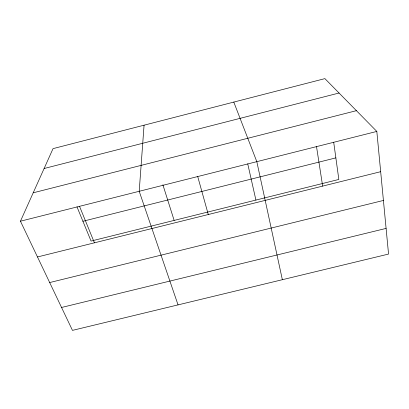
<?xml version="1.0" encoding="UTF-8"?>
<svg xmlns="http://www.w3.org/2000/svg" width="409" height="409" viewBox="0 0 409 409"><rect width="100%" height="100%" fill="white"/><g stroke="black" fill="none" stroke-linecap="round" stroke-linejoin="round"><path stroke-width="0.61" d="M144.065 125.19L139.203 191.289L178.038 304.884M20.45 221.208L53.037 148.631L324.904 78.625L376.822 131.427L388.55 254.066L72.465 330.375L20.45 221.208L376.822 131.427M44.111 168.513L339.056 93.017M33.201 192.808L356.418 110.675M82.915 221.264L335.861 157.879M37.49 256.964L380.672 171.693M49.683 282.553L383.422 200.451M61.554 307.476L386.096 228.411M76.994 206.872L91.064 241.07L338.841 179.449L333.693 142.194M79.525 206.325L94.433 242.818M233.795 102.086L256.816 161.657L282.358 279.7M162.889 184.786L174.142 220.41M197.716 176.55L208.293 214.526M247.736 163.851L255.916 200.073M316.515 146.616L322.655 186.11"/></g></svg>
